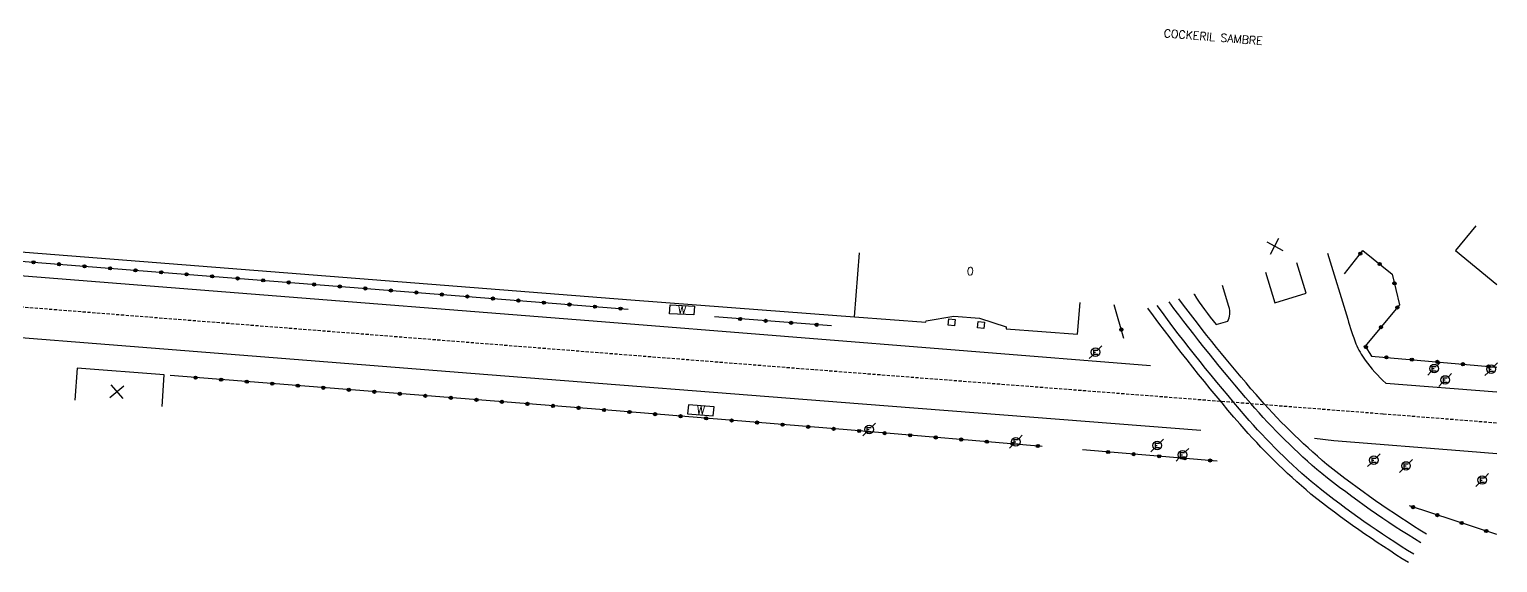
# Model space of a CAD drawing. Header units: millimetres. Extents: x 153000 to 154000, y 121000 to 121988.
# Drawn here: x 153770.7 to 154000.1, y 121827.5 to 121910.8 of the extents above; entities that cross this region are included whole.
import ezdxf
from ezdxf.enums import TextEntityAlignment as Align

# ---------------------------------------------------------------- set-up
doc = ezdxf.new("R2010")
doc.units = ezdxf.units.MM
doc.linetypes.add('DASHED', pattern=[0.75, 0.5, -0.25])
doc.layers.get('0').update_dxf_attribs({"linetype": 'CONTINUOUS'})
for name, color, linetype in [('W0001', 6, 'DASHED'), ('W0008', 7, 'CONTINUOUS'), ('W0100', 7, 'CONTINUOUS'), ('W0112', 1, 'DASHED'), ('W0322', 7, 'CONTINUOUS'), ('W0334', 7, 'CONTINUOUS'), ('W0471', 7, 'CONTINUOUS'), ('W0700', 7, 'CONTINUOUS'), ('W0984', 7, 'CONTINUOUS'), ('W0991', 7, 'CONTINUOUS'), ('W1102', 7, 'CONTINUOUS')]:
    doc.layers.add(name, color=color, linetype=linetype)
doc.styles.get("Standard").update_dxf_attribs({"font": 'romans.shx', "width": 0.85})

# ---------------------------------------------------------------- blocks, each defined once
blk = doc.blocks.new('t991o')
at = {"color": 0, "linetype": 'Continuous'}
for p, q in [((-1, 1), (1, -1)), ((-1, -1), (1, 1))]:
    blk.add_line(p, q, dxfattribs=at)
blk = doc.blocks.new('t322o')
at = {"color": 0, "linetype": 'Continuous'}
for radius in [0.25, 0.15]:
    blk.add_circle((0, 0), radius, dxfattribs=at)
blk = doc.blocks.new('T471')
for p, q in [((-0.333334, 0.333334), (-0.333334, -0.333334)), ((-0.333334, 0.333334), (0.333334, 0.333334)), ((-0.333334, 0), (0, 0)), ((0.500001, 0.500001), (1.000002, 1.000002)), ((-0.500001, -0.500001), (-1.000002, -1.000002)), ((-0.333334, -0.333334), (0.333334, -0.333334))]:
    blk.add_line(p, q)
blk.add_ellipse((0, 0), major_axis=(0.471405, 0.471405), ratio=1, start_param=5.4977871438, end_param=11.780972451)
blk = doc.blocks.new('t112o')
at = {"color": 0, "linetype": 'Continuous'}
for p, q in [((-0.5, 0.5), (0.5, 0.5)), ((-0.5, -0.5), (-0.5, 0.5)), ((0.5, 0.5), (0.5, -0.5)), ((0.5, -0.5), (-0.5, -0.5))]:
    blk.add_line(p, q, dxfattribs=at)

msp = doc.modelspace()

# ---------------------------------------------------------------- linework, layer by layer
at = {"layer": 'W0001'}
msp.add_lwpolyline([(153455.55, 121891.36), (153502.37, 121888.63), (153512.78, 121887.68), (153626.48, 121878.81), (153711.74, 121872.07), (153803.04, 121864.83), (153893.45, 121857.69), (153982.24, 121850.79), (154000, 121849.38)], dxfattribs=at)
at = {"layer": 'W0008', "flags": 128}
for points in [[(153537.34, 121890.63), (153554.96, 121889.19), (153570.49, 121888.09), (153699.03, 121877.93), (153799.41, 121869.97), (153860.1, 121865.19), (153945.88, 121858.35)], [(153953.74, 121848.2), (153900.89, 121852.28), (153839.67, 121857.07), (153710.81, 121867.3), (153653, 121871.86), (153607.74, 121875.45), (153530.89, 121881.51), (153501.8, 121883.65)], [(154000, 121844.53), (153995.49, 121844.88), (153974.54, 121846.58), (153971.48, 121846.93)]]:
    msp.add_lwpolyline(points, dxfattribs=at)
msp.add_lwpolyline([(153973.54, 121875.85), (153976.69, 121865.58, 0.0258), (153977.98, 121861.72, 0.0521), (153979.39, 121859.16, 0.0478), (153982.62, 121855.59), (154000, 121854.21)], format="xyb", dxfattribs=at)
at = {"layer": 'W0100', "flags": 128}
for points in [[(153570.79, 121896.54), (153570.4, 121891.56), (153763.36, 121876.56), (153864.69, 121868.58), (153885.19, 121867.03), (153899.64, 121865.94), (153910.78, 121865.07), (153910.8, 121865.32), (153915.15, 121866.03), (153919.14, 121865.73), (153923.32, 121864.35), (153923.3, 121864.08), (153934.48, 121863.21), (153934.87, 121868.19)], [(153996.71, 121880.14), (153993.55, 121876.27), (154000, 121870.99)], [(153963.85, 121872.89), (153965.31, 121868.11), (153970.2, 121869.6), (153968.74, 121874.38)], [(153791.43, 121851.9), (153791.79, 121856.89), (153778.19, 121857.89), (153777.82, 121852.9)]]:
    msp.add_lwpolyline(points, dxfattribs=at)
at = {"layer": 'W0100'}
for points in [[(153874.64, 121867.6), (153874.53, 121866.22), (153870.74, 121866.41), (153870.85, 121867.8)], [(153877.57, 121850.48), (153877.71, 121851.88), (153873.69, 121852.19), (153873.55, 121850.8)]]:
    msp.add_lwpolyline(points, close=True, dxfattribs=at)
at = {"layer": 'W0322', "flags": 128}
for points in [[(153571.96, 121890.11), (153717.94, 121878.67), (153864.26, 121867.11)], [(153976.16, 121872.66), (153979.05, 121876.29), (153983.64, 121872.59), (153984.8, 121867.81), (153979.44, 121861.36), (153980.41, 121859.8), (154000, 121858.06)], [(153941.73, 121862.53), (153940.18, 121867.78)], [(153896.03, 121864.51), (153877.77, 121865.91)], [(153928.94, 121845.7), (153899.73, 121848.15), (153859.86, 121851.44), (153792.71, 121856.74)], [(153956.29, 121843.4), (153935.27, 121845.14)], [(154000, 121831.92), (153986.36, 121836.39)]]:
    msp.add_lwpolyline(points, dxfattribs=at)
at = {"layer": 'W0334', "flags": 128}
msp.add_lwpolyline([(153952.67, 121869.48, 0.000116), (153952.68, 121869.46, 0.0258), (153956.11, 121864.73), (153957.97, 121865.25, 0.068), (153958.27, 121866.32, 0.0963), (153958.11, 121867.53), (153957.1, 121870.83)], format="xyb", dxfattribs=at)
at = {"layer": 'W0700', "flags": 128}
for points in [[(153986.21, 121827.54, -0.030297), (153970.93, 121838.25, -0.0389), (153959.86, 121849.17, -0.020731), (153945.47, 121867.26)], [(153987.02, 121828.84, -0.030287), (153971.74, 121839.56, -0.0389), (153960.67, 121850.47, -0.019773), (153946.91, 121867.7)], [(153988.12, 121830.61, -0.030706), (153972.62, 121841.46, -0.0389), (153961.55, 121852.38, -0.018283), (153948.78, 121868.27)], [(153988.98, 121832, -0.0308), (153973.43, 121842.88, -0.0389), (153962.36, 121853.79, -0.017216), (153950.3, 121868.73)]]:
    msp.add_lwpolyline(points, format="xyb", dxfattribs=at)
at = {"layer": 'W1102'}
msp.add_line((153899.64, 121865.94), (153900.42, 121875.91), dxfattribs=at)

# ---------------------------------------------------------------- block references
at = {"layer": 'W0112'}
for p, rotation in [((153914.8, 121865.07), 354.8148030860738), ((153919.39, 121864.65), 174.814803086254)]:
    msp.add_blockref('t112o', p, dxfattribs=dict(at, rotation=rotation))
at = {"layer": 'W0322'}
for p, rotation in [((153978.65, 121875.79), 51.47764559902604), ((153771.35, 121874.45), 355.4840432625711), ((153775.34, 121874.14), 355.4840432625711), ((153779.33, 121873.82), 355.4840432625711), ((153783.31, 121873.51), 355.4840432625711), ((153787.3, 121873.19), 355.4840432625711), ((153981.67, 121874.18), 321.1739432198036), ((153791.29, 121872.88), 355.4840432625711), ((153795.28, 121872.56), 355.4840432625711), ((153799.26, 121872.25), 355.4840432625711), ((153803.25, 121871.93), 355.4840432625711), ((153807.24, 121871.62), 355.4840432625711), ((153811.23, 121871.3), 355.4840432625711), ((153815.21, 121870.99), 355.4840432625711), ((153983.99, 121871.16), 283.6665364544536), ((153819.2, 121870.67), 355.4840432625711), ((153823.19, 121870.36), 355.4840432625711), ((153827.18, 121870.04), 355.4840432625711), ((153831.16, 121869.73), 355.4840432625711), ((153835.15, 121869.41), 355.4840432625711), ((153839.14, 121869.1), 355.4840432625711), ((153843.13, 121868.78), 355.4840432625711), ((153847.11, 121868.47), 355.4840432625711), ((153851.1, 121868.15), 355.4840432625711), ((153855.09, 121867.84), 355.4840432625711), ((153859.08, 121867.52), 355.4840432625711), ((153863.07, 121867.21), 355.4840432625711), ((153984.45, 121867.39), 230.2938049674579), ((153881.75, 121865.6), 175.6295505477103), ((153885.74, 121865.3), 175.6295505477103), ((153889.73, 121864.99), 175.6295505477103), ((153893.72, 121864.69), 175.6295505477103), ((153981.89, 121864.31), 230.2938049674579), ((153941.31, 121863.94), 106.3940812668336), ((153979.53, 121861.22), 301.7360405291512), ((153982.73, 121859.6), 354.9000544995177), ((153986.71, 121859.24), 354.9000544995177), ((153990.7, 121858.89), 354.9000544995177), ((153994.68, 121858.53), 354.9000544995177), ((153998.67, 121858.17), 354.9000544995177), ((153796.69, 121856.43), 175.4839630294063), ((153800.68, 121856.11), 175.4839630294063), ((153804.67, 121855.8), 175.4839630294063), ((153808.66, 121855.48), 175.4839630294063), ((153812.64, 121855.17), 175.4839630294063), ((153816.63, 121854.85), 175.4839630294063), ((153820.62, 121854.54), 175.4839630294063), ((153824.61, 121854.22), 175.4839630294063), ((153828.59, 121853.91), 175.4839630294063), ((153832.58, 121853.59), 175.4839630294063), ((153836.57, 121853.28), 175.4839630294063), ((153840.56, 121852.96), 175.4839630294063), ((153844.54, 121852.65), 175.4839630294063), ((153848.53, 121852.33), 175.4839630294063), ((153852.52, 121852.02), 175.4839630294063), ((153856.51, 121851.7), 175.4839630294063), ((153860.49, 121851.38), 175.2840096054451), ((153864.48, 121851.06), 175.2840096054451), ((153868.47, 121850.73), 175.2840096054451), ((153872.45, 121850.4), 175.2840096054451), ((153876.44, 121850.07), 175.2840096054451), ((153880.43, 121849.74), 175.2840096054451), ((153884.41, 121849.41), 175.2840096054451), ((153888.4, 121849.08), 175.2840096054451), ((153892.39, 121848.75), 175.2840096054451), ((153896.37, 121848.43), 175.2840096054451), ((153900.36, 121848.1), 175.2134393559194), ((153904.35, 121847.76), 175.2134393559194), ((153908.33, 121847.43), 175.2134393559194), ((153912.32, 121847.09), 175.2134393559194), ((153916.3, 121846.76), 175.2134393559194), ((153920.29, 121846.43), 175.2134393559194), ((153924.28, 121846.09), 175.2134393559194), ((153928.26, 121845.76), 175.2134393559194), ((153939.26, 121844.81), 175.2551275452958), ((153943.25, 121844.48), 175.2551275452958), ((153947.23, 121844.15), 175.2551275452958), ((153951.22, 121843.82), 175.2551275452958), ((153955.2, 121843.49), 175.2551275452958), ((153986.9, 121836.21), 161.8719608241397), ((153990.7, 121834.96), 161.8719608241397), ((153994.5, 121833.72), 161.8719608241397), ((153998.31, 121832.48), 161.8719608241397)]:
    msp.add_blockref('t322o', p, dxfattribs=dict(at, rotation=rotation))
at = {"layer": 'W0471'}
for p in [(153937.29, 121860.41), (153990.18, 121857.84), (153999.11, 121857.76), (153991.91, 121856.07), (153901.91, 121848.32), (153924.84, 121846.42), (153946.93, 121845.84), (153950.86, 121844.38), (153980.78, 121843.54), (153985.8, 121842.64), (153997.7, 121840.44)]:
    msp.add_blockref('T471', p, dxfattribs=at)
at = {"layer": 'W0991'}
for p, rotation in [((153965.28, 121876.98), 16.95866971330988), ((153784.37, 121854.24), 355.7807638755926)]:
    msp.add_blockref('t991o', p, dxfattribs=dict(at, rotation=rotation))

# ---------------------------------------------------------------- texts
at = {"layer": 'W0984'}
for s, rotation, p in [('COCKERIL SAMBRE', 355.4426, (153955.67, 121909.63)), ('W', 357.0224, (153872.69, 121867.01)), ('W', 355.4774, (153875.63, 121851.34))]:
    msp.add_text(s, height=1.25, rotation=rotation, dxfattribs=at).set_placement(p, align=Align.MIDDLE)
at = {"layer": 'W0991'}
msp.add_text('0', height=1.25, rotation=355.5171, dxfattribs=at).set_placement((153917.72, 121873.05), align=Align.MIDDLE)

doc.saveas('drawing.dxf')
